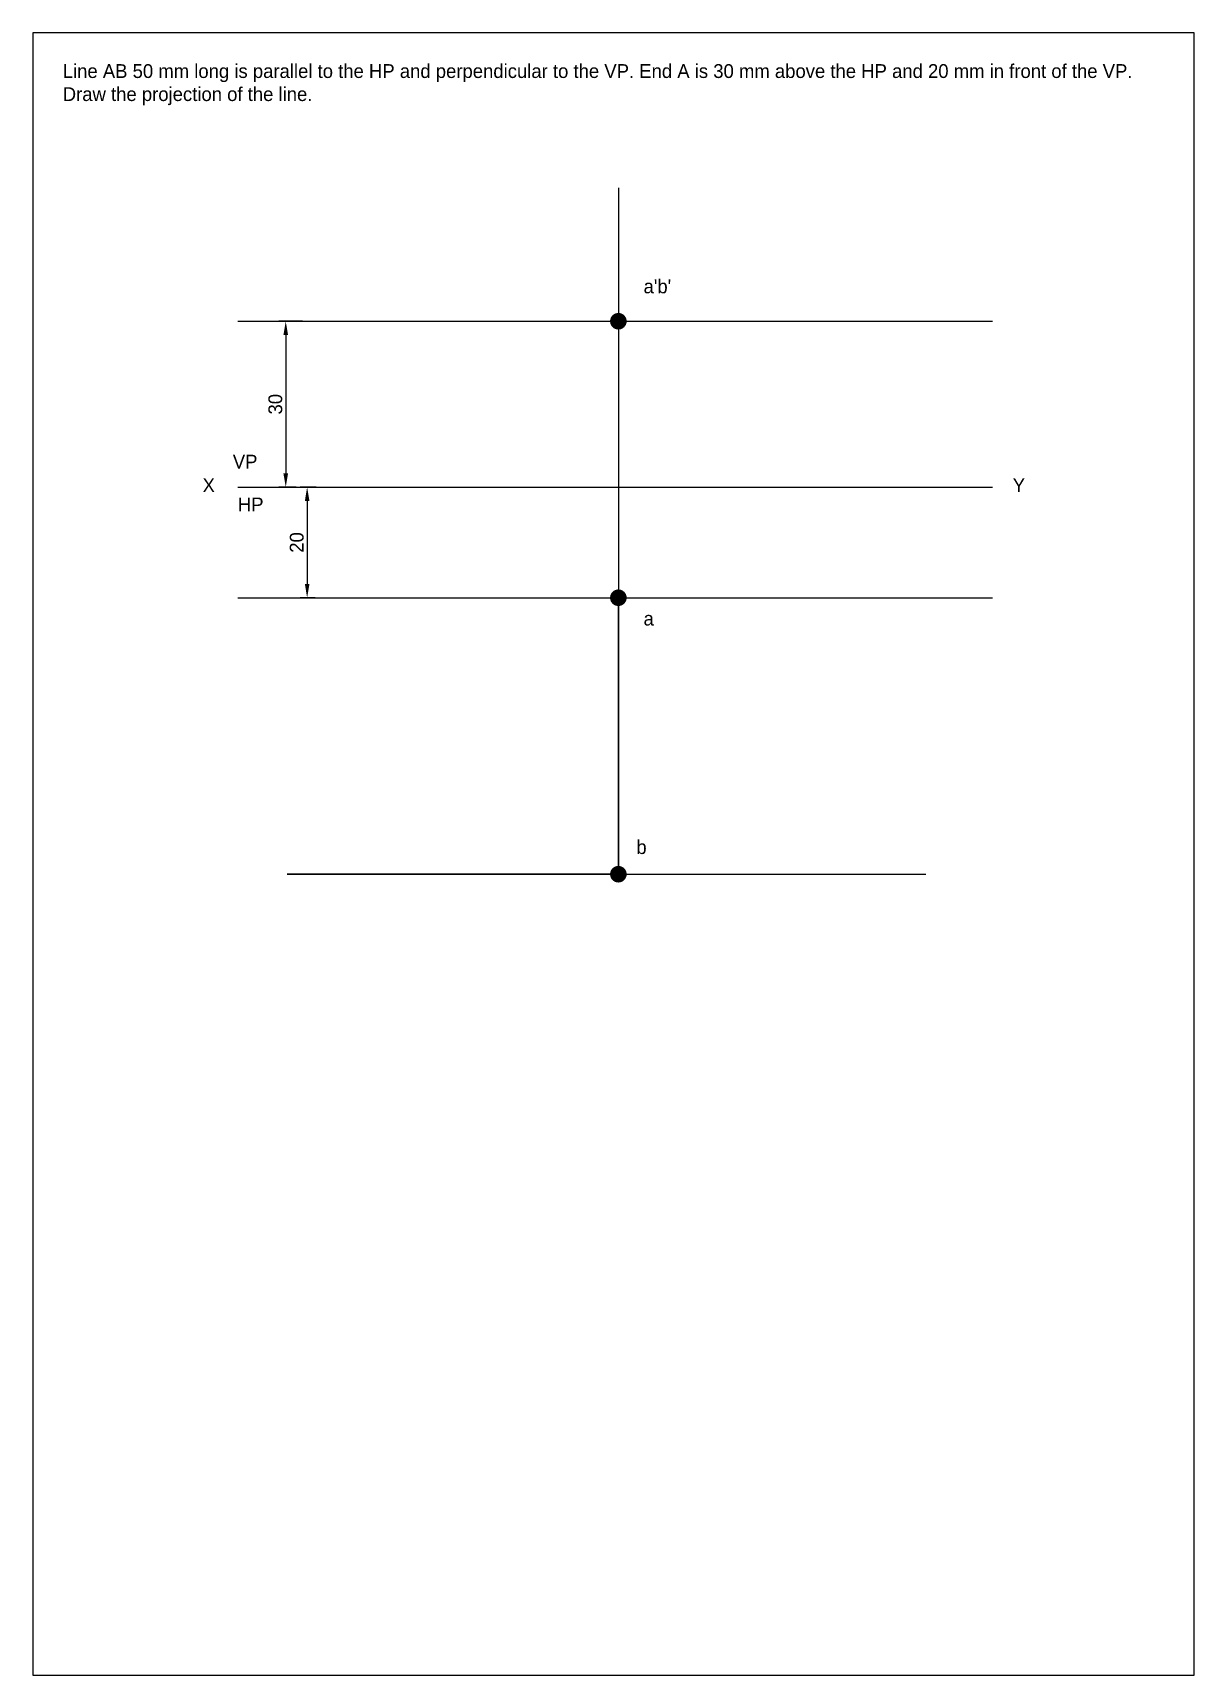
# Model space of a CAD drawing. Header units: millimetres. Extents: x 0 to 210, y 0 to 297.
import ezdxf

# ---------------------------------------------------------------- set-up
doc = ezdxf.new("R2010")
doc.units = ezdxf.units.MM
doc.dimstyles.new('ISO-25', dxfattribs={"dimtxt": 2.5, "dimasz": 2.5, "dimexe": 1.25, "dimexo": 0.625, "dimtad": 1, "dimtxsty": 'Standard', "dimcen": 2.5, "dimadec": 0, "dimazin": 0, "dimtfac": 1, "dimtmove": 0, "dimatfit": 3, "dimfxl": 1, "dimarcsym": 0})

# ---------------------------------------------------------------- blocks, each defined once
blk = doc.blocks.new('*D2')
at = {"color": 0, "lineweight": -2, "transparency": 16777216}
for p, q in [((48.75, 244.84), (44.48, 244.84)), ((45.73, 242.34), (45.73, 217.34)), ((47.61, 214.84), (44.48, 214.84))]:
    blk.add_line(p, q, dxfattribs=at)
at = {"color": 0, "transparency": 16777216}
for points in [[(45.31, 242.34), (46.15, 242.34), (45.73, 244.84)], [(45.31, 217.34), (46.15, 217.34), (45.73, 214.84)]]:
    blk.add_solid(points, dxfattribs=at)
at = {"layer": 'Defpoints', "color": 0, "transparency": 16777216}
for p in [(49.38, 244.84), (45.73, 214.84), (48.24, 214.84)]:
    blk.add_point(p, dxfattribs=at)
at = {"color": 0, "lineweight": 30, "transparency": 16777216, "insert": (43.86, 229.84), "char_height": 2.5, "attachment_point": 5, "rotation": 90}
blk.add_mtext('30', dxfattribs=at)
blk = doc.blocks.new('*D3')
at = {"color": 0, "lineweight": -2, "transparency": 16777216}
for p, q in [((51.26, 214.84), (48.35, 214.84)), ((49.6, 212.34), (49.6, 197.34)), ((51.03, 194.84), (48.35, 194.84))]:
    blk.add_line(p, q, dxfattribs=at)
at = {"color": 0, "transparency": 16777216}
for points in [[(49.19, 212.34), (50.02, 212.34), (49.6, 214.84)], [(49.19, 197.34), (50.02, 197.34), (49.6, 194.84)]]:
    blk.add_solid(points, dxfattribs=at)
at = {"layer": 'Defpoints', "color": 0, "transparency": 16777216}
for p in [(51.88, 214.84), (49.6, 194.84), (51.66, 194.84)]:
    blk.add_point(p, dxfattribs=at)
at = {"color": 0, "lineweight": 30, "transparency": 16777216, "insert": (47.73, 204.84), "char_height": 2.5, "attachment_point": 5, "rotation": 90}
blk.add_mtext('20', dxfattribs=at)

msp = doc.modelspace()

# ---------------------------------------------------------------- linework, layer by layer
for p, q in [((105.88, 268.979), (105.88, 194.094)), ((37.073, 244.844), (173.546, 244.844)), ((37.073, 214.844), (173.546, 214.844)), ((37.073, 194.844), (173.546, 194.844)), ((105.88, 144.844), (45.959, 144.844)), ((45.959, 144.844), (161.471, 144.844))]:
    msp.add_line(p, q)
at = {"lineweight": 30}
msp.add_line((105.88, 194.844), (105.88, 144.844), dxfattribs=at)
msp.add_lwpolyline([(0, 0), (210, 0), (210, 297), (0, 297)], close=True)
at = {"const_width": 1.5}
for points in [[(105.13, 244.844, 1), (106.63, 244.844, 1)], [(105.13, 194.844, 1), (106.63, 194.844, 1)], [(105.13, 144.844, 1), (106.63, 144.844, 1)]]:
    msp.add_lwpolyline(points, format="xyb", close=True, dxfattribs=at)

# ---------------------------------------------------------------- texts
at = {"insert": (5.405, 291.336), "char_height": 2.5, "attachment_point": 1}
msp.add_mtext_dynamic_manual_height_columns('Line AB 50 mm long is parallel to the HP and perpendicular to the VP. End A is 30 mm above the HP and 20 mm in front of the VP. Draw the projection of the line.', width=197.30276, gutter_width=12.5, heights=[0], dxfattribs=at)
at = {"lineweight": 30, "char_height": 2.5, "attachment_point": 1}
for s, width, heights, insert in [("a'b'", 10.25258, [0], (110.438, 252.396)), ('VP', 10.25258, [0], (36.162, 220.703)), ('X', 6.60722, [0], (30.693, 216.437)), ('Y', 6.60722, [0], (177.191, 216.437)), ('HP', 10.25258, [0], (37.074, 212.962)), ('a', 10.25258, [2.5], (110.438, 192.316)), ('b', 10.25258, [0], (109.131, 150.997))]:
    msp.add_mtext_dynamic_manual_height_columns(s, width=width, gutter_width=12.5, heights=heights, dxfattribs=dict(at, insert=insert))

# ---------------------------------------------------------------- dimensions: what is measured, and where the dimension line sits
at = {"lineweight": 30}
for base, p1, p2, picture, middle in [((45.731, 214.844), (49.377, 244.844), (48.238, 214.844), '*D2', (43.856, 229.844)), ((49.605, 194.844), (51.883, 214.844), (51.655, 194.844), '*D3', (47.73, 204.844))]:
    dim = msp.add_linear_dim(base=base, p1=p1, p2=p2, angle=90, dimstyle='ISO-25', dxfattribs=at)
    dim.commit()
    dim.dimension.update_dxf_attribs({"geometry": picture, "text_midpoint": middle})

doc.saveas('drawing.dxf')
